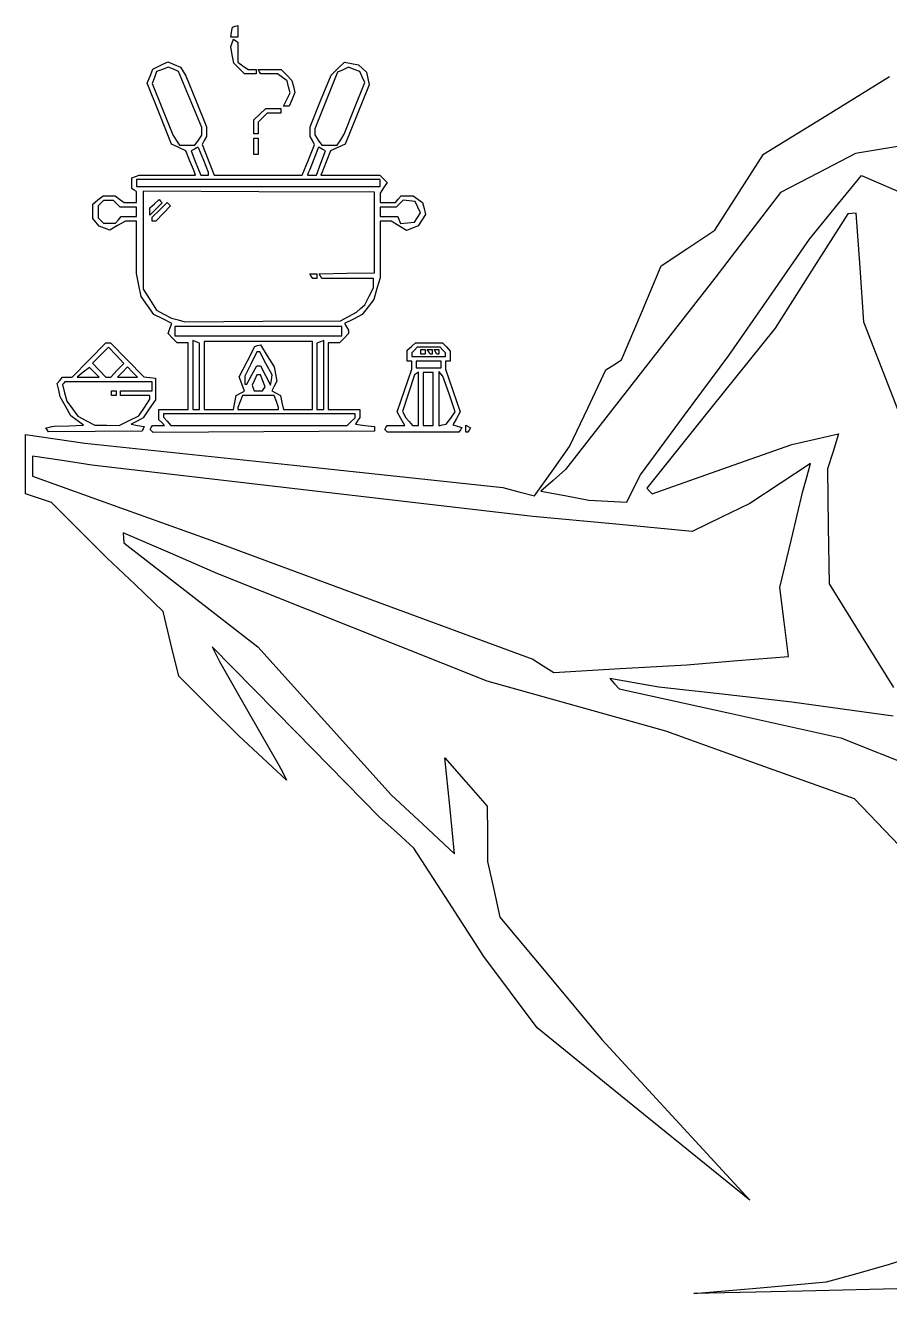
# Model space of a CAD drawing. Extents: x 9 to 136, y 7 to 235.
# Drawn here: x 8.52 to 39.43, y 141.62 to 186.97 of the extents above; entities that cross this region are included whole.
import ezdxf

# ---------------------------------------------------------------- set-up
doc = ezdxf.new("R2010")
doc.units = 0

msp = doc.modelspace()

# ---------------------------------------------------------------- linework, layer by layer
at = {"layer": 'Layer 1'}
for p, q in [((15.894236, 186.71919), (15.919986, 186.89755)), ((15.919986, 186.89755), (16.020845, 186.93135)), ((16.020845, 186.93135), (16.121704, 186.96515)), ((16.121704, 186.96515), (16.121704, 186.753)), ((15.868339, 186.54085), (15.894236, 186.71919)), ((15.995022, 186.54085), (15.868339, 186.54085)), ((15.910504, 186.34007), (15.959114, 186.46902)), ((15.959114, 186.46902), (16.040414, 186.41792)), ((16.121704, 186.54085), (15.995022, 186.54085)), ((16.040414, 186.41792), (16.121714, 186.36682)), ((16.121704, 186.753), (16.121704, 186.54085)), ((15.861894, 186.21113), (15.910504, 186.34007)), ((15.916484, 185.91513), (15.861894, 186.21113)), ((16.121714, 186.36682), (16.121714, 186.00676)), ((16.121714, 186.00676), (16.121714, 185.64671)), ((13.080456, 185.40398), (13.34428, 185.53193)), ((13.34428, 185.53193), (13.608114, 185.65989)), ((13.608114, 185.65989), (13.838093, 185.56289)), ((13.838093, 185.56289), (14.068082, 185.46589)), ((15.971084, 185.61915), (15.916484, 185.91513)), ((16.16385, 185.423), (15.971084, 185.61915)), ((16.121714, 185.64671), (16.301104, 185.5189)), ((16.301104, 185.5189), (16.480484, 185.39109)), ((19.692788, 185.41727), (19.93596, 185.65128)), ((19.93596, 185.65128), (20.182711, 185.60108)), ((20.182711, 185.60108), (20.429462, 185.55088)), ((20.429462, 185.55088), (20.571428, 185.42024)), ((12.872445, 184.89304), (12.976397, 185.14851)), ((12.976397, 185.14851), (13.080456, 185.40398)), ((13.134437, 185.09987), (13.055597, 184.88878)), ((13.213277, 185.31095), (13.134437, 185.09987)), ((13.416502, 185.38955), (13.213277, 185.31095)), ((13.619729, 185.46815), (13.416502, 185.38955)), ((13.810091, 185.39445), (13.619729, 185.46815)), ((14.000454, 185.32075), (13.810091, 185.39445)), ((14.41543, 184.31828), (14.000454, 185.32075)), ((14.068082, 185.46589), (14.161452, 185.31379)), ((14.161452, 185.31379), (14.254842, 185.1617)), ((14.254842, 185.1617), (14.623344, 184.25192)), ((16.356521, 185.22699), (16.16385, 185.423)), ((16.56197, 185.22699), (16.356521, 185.22699)), ((16.480484, 185.39109), (16.623946, 185.39109)), ((16.767418, 185.22699), (16.56197, 185.22699)), ((16.623946, 185.39109), (16.767418, 185.39109)), ((16.767418, 185.39109), (16.767418, 185.30909)), ((16.767418, 185.30909), (16.767418, 185.22699)), ((16.888605, 185.30887), (16.838715, 185.39107)), ((16.838715, 185.39107), (17.250712, 185.39107)), ((16.938495, 185.22687), (16.888605, 185.30887)), ((17.238624, 185.22687), (16.938495, 185.22687)), ((17.538751, 185.22687), (17.238624, 185.22687)), ((17.250712, 185.39107), (17.662708, 185.39107)), ((17.708911, 185.10561), (17.538751, 185.22687)), ((17.662708, 185.39107), (17.857537, 185.19283)), ((17.87907, 184.98434), (17.708911, 185.10561)), ((17.857537, 185.19283), (18.052365, 184.99461)), ((19.07718, 184.2619), (19.449614, 185.18325)), ((19.681684, 185.28584), (19.273855, 184.27661)), ((19.449614, 185.18325), (19.692788, 185.41727)), ((19.878884, 185.37724), (19.681684, 185.28584)), ((20.076075, 185.46864), (19.878884, 185.37724)), ((20.279171, 185.39004), (20.076075, 185.46864)), ((20.482259, 185.31154), (20.279171, 185.39004)), ((20.568259, 185.11951), (20.482259, 185.31154)), ((20.654259, 184.92748), (20.568259, 185.11951)), ((20.571428, 185.42024), (20.713393, 185.28958)), ((20.713393, 185.28958), (20.762433, 185.0625)), ((20.762433, 185.0625), (20.811473, 184.83542)), ((37.173998, 183.74472), (39.428847, 185.13382)), ((13.3105, 183.80641), (12.872445, 184.89304)), ((13.055597, 184.88878), (13.4255, 183.96919)), ((17.93164, 184.77118), (17.87907, 184.98434)), ((17.98421, 184.55801), (17.93164, 184.77118)), ((18.052365, 184.99461), (18.105145, 184.78063)), ((18.105145, 184.78063), (18.157925, 184.56664)), ((20.287389, 183.99881), (20.654259, 184.92748)), ((20.811473, 184.83542), (20.383472, 183.77756)), ((14.830419, 183.3158), (14.41543, 184.31828)), ((14.623344, 184.25192), (14.99186, 183.34215)), ((17.748304, 184.0771), (17.866314, 184.31757)), ((17.866314, 184.31757), (17.98421, 184.55801)), ((18.058235, 184.32188), (17.958565, 184.0771)), ((18.157925, 184.56664), (18.058235, 184.32188)), ((18.704735, 183.34054), (19.07718, 184.2619)), ((19.273855, 184.27661), (18.866024, 183.26737)), ((13.748544, 182.71979), (13.3105, 183.80641)), ((13.4255, 183.96919), (13.795413, 183.04961)), ((16.686799, 183.59232), (16.900366, 183.79371)), ((17.009649, 183.66654), (16.848228, 183.50229)), ((16.900366, 183.79371), (17.113934, 183.99509)), ((17.171081, 183.83079), (17.009649, 183.66654)), ((17.113934, 183.99509), (17.384638, 183.99509)), ((17.413217, 183.83079), (17.171081, 183.83079)), ((17.384638, 183.99509), (17.655353, 183.99509)), ((17.655353, 183.83079), (17.413217, 183.83079)), ((17.655353, 183.99509), (17.655353, 183.91299)), ((17.655353, 183.91299), (17.655353, 183.83079)), ((17.853435, 184.0771), (17.748304, 184.0771)), ((17.958565, 184.0771), (17.853435, 184.0771)), ((19.920522, 183.07015), (20.287389, 183.99881)), ((20.383472, 183.77756), (19.955472, 182.7197)), ((34.919147, 182.3556), (37.173998, 183.74472)), ((14.830419, 183.18032), (14.830419, 183.3158)), ((14.99186, 183.34215), (14.99186, 183.16916)), ((16.686799, 183.34195), (16.686799, 183.59232)), ((16.686888, 183.09168), (16.686799, 183.34195)), ((16.848228, 183.50229), (16.848228, 183.29698)), ((16.848228, 183.29698), (16.848228, 183.09168)), ((18.704735, 183.16837), (18.704735, 183.34054)), ((18.866024, 183.26737), (18.866024, 183.15634)), ((13.795413, 183.04961), (13.911244, 182.86482)), ((13.911244, 182.86482), (14.027087, 182.68005)), ((14.5792, 182.68005), (14.704762, 182.86231)), ((14.704762, 182.86231), (14.830419, 183.04483)), ((14.830419, 183.04483), (14.830419, 183.18032)), ((14.91493, 182.84986), (14.838, 182.70356)), ((14.99186, 182.99617), (14.91493, 182.84986)), ((14.99186, 183.16916), (14.99186, 182.99617)), ((16.686799, 182.63997), (16.686799, 182.92741)), ((16.686799, 182.92741), (16.767469, 182.92741)), ((16.767558, 183.09168), (16.686888, 183.09168)), ((16.767469, 182.92741), (16.848139, 182.92741)), ((16.848228, 183.09168), (16.767558, 183.09168)), ((16.848139, 182.92741), (16.848139, 182.63997)), ((18.704735, 182.99618), (18.704735, 183.16837)), ((18.783905, 182.84562), (18.704735, 182.99618)), ((18.863075, 182.69505), (18.783905, 182.84562)), ((18.866024, 183.15634), (18.866024, 183.04529)), ((18.866024, 183.04529), (18.991681, 182.86278)), ((18.991681, 182.86278), (19.117324, 182.68025)), ((19.669438, 182.68025), (19.794973, 182.87521)), ((19.794973, 182.87521), (19.920522, 183.07015)), ((40.657839, 182.79461), (38.207874, 182.38083)), ((14.004409, 182.59667), (13.748544, 182.71979)), ((14.260283, 182.47341), (14.004409, 182.59667)), ((14.027087, 182.68005), (14.303145, 182.68005)), ((14.392756, 182.14491), (14.260283, 182.47341)), ((14.303145, 182.68005), (14.5792, 182.68005)), ((14.5625, 182.54385), (14.443822, 182.47475)), ((14.443822, 182.47475), (14.616974, 182.04368)), ((14.681152, 182.61295), (14.5625, 182.54385)), ((14.701232, 182.58475), (14.681152, 182.61295)), ((14.721312, 182.55655), (14.701232, 182.58475)), ((14.896931, 182.13071), (14.721312, 182.55655)), ((14.838, 182.70356), (15.056204, 182.15847)), ((16.686799, 182.35255), (16.686799, 182.63997)), ((16.767469, 182.35255), (16.686799, 182.35255)), ((16.848139, 182.35255), (16.767469, 182.35255)), ((16.848139, 182.63997), (16.848139, 182.35255)), ((18.642637, 182.15359), (18.863075, 182.69505)), ((18.973048, 182.5563), (18.830004, 182.18674)), ((18.994198, 182.5845), (18.973048, 182.5563)), ((19.015348, 182.6127), (18.994198, 182.5845)), ((19.132433, 182.5436), (19.015348, 182.6127)), ((19.087314, 182.04333), (19.249505, 182.4745)), ((19.117324, 182.68025), (19.393381, 182.68025)), ((19.249505, 182.4745), (19.132433, 182.5436)), ((19.436284, 182.47333), (19.303812, 182.14483)), ((19.393381, 182.68025), (19.669438, 182.68025)), ((19.695878, 182.59659), (19.436284, 182.47333)), ((19.955472, 182.7197), (19.695878, 182.59659)), ((34.045319, 180.99867), (34.919147, 182.3556)), ((38.207874, 182.38083), (36.865001, 181.68541)), ((14.525229, 181.81642), (14.392756, 182.14491)), ((14.616974, 182.04368), (14.790114, 181.61261)), ((15.07255, 181.70487), (14.896931, 182.13071)), ((15.056204, 182.15847), (15.274409, 181.61338)), ((18.422201, 181.61214), (18.642637, 182.15359)), ((18.830004, 182.18674), (18.686949, 181.81719)), ((18.925112, 181.61197), (19.087314, 182.04333)), ((19.303812, 182.14483), (19.171338, 181.81632)), ((12.328358, 181.5116), (12.456027, 181.5614)), ((12.328358, 181.31993), (12.328358, 181.5116)), ((12.456027, 181.5614), (12.583694, 181.6112)), ((16.848232, 181.44802), (12.48975, 181.44802)), ((12.48975, 181.44802), (12.48975, 181.32476)), ((12.583694, 181.6112), (13.594631, 181.6112)), ((13.594631, 181.6112), (14.605569, 181.6112)), ((14.565399, 181.71381), (14.525229, 181.81642)), ((14.605569, 181.6112), (14.565399, 181.71381)), ((14.790114, 181.61261), (14.931362, 181.61252)), ((14.931362, 181.61252), (15.072613, 181.61244)), ((15.07255, 181.65857), (15.07255, 181.70487)), ((15.072613, 181.61244), (15.07255, 181.65857)), ((15.274409, 181.61338), (16.848305, 181.61276)), ((21.206699, 181.44802), (16.848232, 181.44802)), ((16.848305, 181.61276), (18.422201, 181.61214)), ((18.646779, 181.71458), (18.606609, 181.61197)), ((18.606609, 181.61197), (18.76586, 181.61197)), ((18.686949, 181.81719), (18.646779, 181.71458)), ((18.76586, 181.61197), (18.925112, 181.61197)), ((19.131168, 181.71371), (19.090998, 181.61111)), ((19.090998, 181.61111), (20.143132, 181.61111)), ((19.171338, 181.81632), (19.131168, 181.71371)), ((20.143132, 181.61111), (21.195266, 181.61111)), ((21.195266, 181.61111), (21.325431, 181.47875)), ((21.206699, 181.32476), (21.206699, 181.44802)), ((21.325431, 181.47875), (21.455595, 181.34625)), ((36.865001, 181.68541), (35.52213, 180.98998)), ((37.493059, 180.45922), (38.427523, 181.59844)), ((38.427523, 181.59844), (41.556199, 180.23691)), ((12.328358, 181.12827), (12.328358, 181.31993)), ((12.409028, 181.07747), (12.328358, 181.12827)), ((12.489808, 181.02667), (12.409028, 181.07747)), ((12.48975, 181.32476), (12.48975, 181.20164)), ((12.48975, 181.20164), (16.848232, 181.20164)), ((12.489808, 180.82621), (12.489808, 181.02667)), ((16.868557, 181.01786), (12.73204, 181.03916)), ((12.73204, 181.03916), (12.73204, 179.28884)), ((16.848232, 181.20164), (21.206702, 181.20164)), ((21.005072, 180.99656), (16.868557, 181.01786)), ((21.005072, 179.5594), (21.005072, 180.99656)), ((21.206702, 181.20164), (21.206699, 181.32476)), ((21.331194, 181.15307), (21.206806, 180.95991)), ((21.206806, 180.95991), (21.206806, 180.79277)), ((21.455595, 181.34625), (21.331194, 181.15307)), ((33.171492, 179.64174), (34.045319, 180.99867)), ((35.52213, 180.98998), (34.346737, 179.45671)), ((10.929374, 180.57001), (11.113188, 180.72146)), ((10.929374, 180.3152), (10.929374, 180.57001)), ((11.113188, 180.72146), (11.297002, 180.8729)), ((11.214511, 180.61038), (11.117611, 180.51188)), ((11.117611, 180.51188), (11.117611, 180.29836)), ((11.311301, 180.70888), (11.214511, 180.61038)), ((11.297002, 180.8729), (11.514779, 180.8729)), ((11.491182, 180.70888), (11.311301, 180.70888)), ((11.671054, 180.70888), (11.491182, 180.70888)), ((11.514779, 180.8729), (11.732546, 180.8729)), ((11.792122, 180.58576), (11.671054, 180.70888)), ((11.732546, 180.8729), (11.889211, 180.75234)), ((11.913188, 180.46248), (11.792122, 180.58576)), ((11.889211, 180.75234), (12.045888, 180.63178)), ((12.045888, 180.63178), (12.267854, 180.62878)), ((12.267854, 180.62878), (12.489808, 180.62578)), ((12.489808, 180.62578), (12.489808, 180.82621)), ((12.974018, 180.43706), (13.13594, 180.58617)), ((13.13594, 180.58617), (13.297862, 180.73525)), ((13.409412, 180.62185), (13.191731, 180.40039)), ((13.297862, 180.73525), (13.353632, 180.67855)), ((13.322424, 180.36576), (13.590041, 180.62968)), ((13.353632, 180.67855), (13.409412, 180.62185)), ((13.703281, 180.51448), (13.443881, 180.24217)), ((13.590041, 180.62968), (13.646661, 180.57208)), ((13.646661, 180.57208), (13.703281, 180.51448)), ((21.206806, 180.79277), (21.206806, 180.62564)), ((21.206806, 180.62564), (21.479423, 180.62564)), ((21.479423, 180.62564), (21.752029, 180.62564)), ((21.752029, 180.62564), (21.852563, 180.74875)), ((21.908723, 180.59), (21.783281, 180.46233)), ((21.852563, 180.74875), (21.953098, 180.87187)), ((22.034176, 180.71767), (21.908723, 180.59)), ((21.953098, 180.87187), (22.167392, 180.87187)), ((22.244112, 180.69287), (22.034176, 180.71767)), ((22.167392, 180.87187), (22.381685, 180.87187)), ((22.454058, 180.66777), (22.244112, 180.69287)), ((22.381685, 180.87187), (22.551847, 180.7506)), ((22.553748, 180.46322), (22.454058, 180.66777)), ((22.551847, 180.7506), (22.722006, 180.62933)), ((22.722006, 180.62933), (22.775216, 180.41342)), ((10.929374, 180.06041), (10.929374, 180.3152)), ((11.040399, 179.92436), (10.929374, 180.06041)), ((11.117611, 180.29836), (11.117611, 180.08483)), ((11.117611, 180.08483), (11.214511, 179.98633)), ((11.844055, 180.01087), (11.944481, 180.13398)), ((12.201446, 180.46248), (11.913188, 180.46248)), ((11.944481, 180.13398), (12.217099, 180.13398)), ((12.489705, 180.46248), (12.201446, 180.46248)), ((12.217099, 180.13398), (12.489705, 180.13398)), ((12.489705, 180.29823), (12.489705, 180.46248)), ((12.489705, 180.13398), (12.489705, 180.29823)), ((12.974018, 180.30797), (12.974018, 180.43706)), ((12.974049, 180.17891), (12.974018, 180.30797)), ((13.191731, 180.40039), (12.974049, 180.17891)), ((13.054798, 180.10182), (13.322424, 180.36576)), ((13.054798, 180.03582), (13.054798, 180.10182)), ((13.054802, 179.96987), (13.054798, 180.03582)), ((13.443881, 180.24217), (13.184502, 179.96987)), ((21.495026, 180.46233), (21.206769, 180.46233)), ((21.206769, 180.46233), (21.206769, 180.29809)), ((21.206769, 180.29809), (21.206769, 180.13384)), ((21.206769, 180.13384), (21.520987, 180.13384)), ((21.783281, 180.46233), (21.495026, 180.46233)), ((21.520987, 180.13384), (21.835198, 180.13384)), ((21.835198, 180.13384), (21.883588, 180.00546)), ((22.439402, 179.92878), (22.546417, 180.09367)), ((22.546417, 180.09367), (22.653418, 180.25869)), ((22.653418, 180.25869), (22.553748, 180.46322)), ((22.828536, 180.19749), (22.699559, 179.99721)), ((22.775216, 180.41342), (22.828536, 180.19749)), ((36.558595, 179.32), (37.493059, 180.45922)), ((37.927525, 180.23114), (36.628238, 178.18687)), ((38.079118, 180.24014), (37.927525, 180.23114)), ((38.230712, 180.24914), (38.079118, 180.24014)), ((38.369818, 178.30226), (38.230712, 180.24914)), ((11.151409, 179.7883), (11.040399, 179.92436)), ((11.346611, 179.7128), (11.151409, 179.7883)), ((11.214511, 179.98633), (11.311301, 179.88783)), ((11.311301, 179.88783), (11.527411, 179.88783)), ((11.541804, 179.6373), (11.346611, 179.7128)), ((11.527411, 179.88783), (11.743533, 179.88783)), ((11.81864, 179.80349), (11.541804, 179.6373)), ((11.743533, 179.88783), (11.844055, 180.01087)), ((12.095465, 179.96968), (11.81864, 179.80349)), ((12.292634, 179.96968), (12.095465, 179.96968)), ((12.489803, 179.96968), (12.292634, 179.96968)), ((12.489803, 179.02931), (12.489803, 179.96968)), ((13.119652, 179.96987), (13.054802, 179.96987)), ((13.184502, 179.96987), (13.119652, 179.96987)), ((21.404073, 179.96851), (21.206905, 179.96851)), ((21.206905, 179.96851), (21.206905, 178.95501)), ((21.601247, 179.96851), (21.404073, 179.96851)), ((21.878074, 179.80232), (21.601247, 179.96851)), ((22.15491, 179.63613), (21.878074, 179.80232)), ((21.883588, 180.00546), (21.931978, 179.87708)), ((21.931978, 179.87708), (22.185695, 179.90298)), ((22.362741, 179.71653), (22.15491, 179.63613)), ((22.185695, 179.90298), (22.439402, 179.92878)), ((22.570581, 179.79693), (22.362741, 179.71653)), ((22.699559, 179.99721), (22.570581, 179.79693)), ((32.21632, 179.00282), (33.171492, 179.64174)), ((12.73204, 179.28884), (12.73204, 177.53852)), ((21.005072, 178.12223), (21.005072, 179.5594)), ((34.346737, 179.45671), (33.171345, 177.92344)), ((35.115265, 177.23887), (36.558595, 179.32)), ((12.489803, 178.08893), (12.489803, 179.02931)), ((21.206905, 178.95501), (21.206905, 177.94152)), ((31.261146, 178.36391), (32.21632, 179.00282)), ((30.55049, 176.68735), (31.261146, 178.36391)), ((38.508925, 176.35539), (38.369818, 178.30226)), ((12.576343, 177.67844), (12.489803, 178.08893)), ((18.745027, 177.99883), (18.695137, 178.08103)), ((18.695137, 178.08103), (18.820969, 178.08103)), ((18.794881, 177.91673), (18.745027, 177.99883)), ((18.870841, 177.91673), (18.794881, 177.91673)), ((18.820969, 178.08103), (18.946801, 178.08103)), ((18.946801, 177.91673), (18.870841, 177.91673)), ((18.946801, 178.08103), (18.946801, 177.99883)), ((18.946801, 177.99883), (18.946801, 177.91673)), ((19.021191, 178.07583), (20.013132, 178.09903)), ((19.069481, 177.99623), (19.021191, 178.07583)), ((19.117761, 177.91663), (19.069481, 177.99623)), ((20.041199, 177.91663), (19.117761, 177.91663)), ((20.013132, 178.09903), (21.005072, 178.12223)), ((20.964626, 177.91663), (20.041199, 177.91663)), ((20.964626, 177.74912), (20.964626, 177.91663)), ((21.206905, 177.94152), (21.092642, 177.5552)), ((33.171345, 177.92344), (30.502648, 174.50121)), ((36.628238, 178.18687), (35.328951, 176.1426)), ((12.662883, 177.26791), (12.576343, 177.67844)), ((12.73204, 177.53852), (12.969583, 177.15742)), ((20.811784, 177.27689), (20.964626, 177.5816)), ((20.964626, 177.5816), (20.964626, 177.74912)), ((21.092642, 177.5552), (20.978378, 177.1689)), ((12.890478, 176.94824), (12.662883, 177.26791)), ((13.118073, 176.62858), (12.890478, 176.94824)), ((12.969583, 177.15742), (13.207115, 176.77632)), ((20.509113, 176.83843), (20.658953, 176.97221)), ((20.773518, 176.89562), (20.568678, 176.62236)), ((20.658953, 176.97221), (20.811784, 177.27689)), ((20.978378, 177.1689), (20.773518, 176.89562)), ((33.671933, 175.15772), (35.115265, 177.23887)), ((13.437272, 176.46789), (13.118073, 176.62858)), ((13.207115, 176.77632), (13.474037, 176.63486)), ((13.756468, 176.30719), (13.437272, 176.46789)), ((13.474037, 176.63486), (13.740949, 176.4934)), ((13.740949, 176.4934), (13.983084, 176.4305)), ((13.983084, 176.4305), (14.22522, 176.3676)), ((19.794383, 176.3977), (20.076786, 176.55104)), ((20.249097, 176.46148), (19.929524, 176.3006)), ((20.076786, 176.55104), (20.359286, 176.70465)), ((20.568678, 176.62236), (20.249097, 176.46148)), ((20.359286, 176.70465), (20.509113, 176.83843)), ((29.839833, 175.01081), (30.55049, 176.68735)), ((13.623568, 175.94176), (13.690018, 176.12449)), ((13.690018, 176.12449), (13.756468, 176.30719)), ((16.848291, 176.19212), (13.861921, 176.19212)), ((13.861921, 176.19212), (13.861921, 176.02785)), ((13.861921, 176.02785), (13.861921, 175.86361)), ((14.22522, 176.3676), (17.009808, 176.3827)), ((19.83465, 176.19212), (16.848291, 176.19212)), ((17.009808, 176.3827), (19.794383, 176.3977)), ((19.83465, 176.02785), (19.83465, 176.19212)), ((19.83465, 175.86361), (19.83465, 176.02785)), ((19.929524, 176.3006), (20.001954, 176.18416)), ((20.001954, 176.18416), (20.074384, 176.06773)), ((20.074384, 176.06773), (20.075484, 176.00613)), ((20.075484, 176.00613), (20.076584, 175.94453)), ((35.328951, 176.1426), (33.034117, 173.27946)), ((40.59602, 170.96608), (38.508925, 176.35539)), ((10.794663, 175.0021), (11.395965, 175.61804)), ((11.395965, 175.61804), (11.478875, 175.61804)), ((11.478875, 175.61804), (11.561785, 175.61804)), ((11.561785, 175.61804), (12.157157, 175.00655)), ((13.783086, 175.77944), (13.623568, 175.94176)), ((13.942616, 175.61712), (13.783086, 175.77944)), ((13.861921, 175.86361), (16.848291, 175.86361)), ((14.1444, 175.61712), (13.942616, 175.61712)), ((14.34619, 175.61712), (14.1444, 175.61712)), ((14.34619, 174.42633), (14.34619, 175.61712)), ((14.628693, 175.64697), (14.507625, 175.69427)), ((14.507625, 175.69427), (14.507625, 174.46502)), ((14.74976, 175.59967), (14.628693, 175.64697)), ((14.74976, 174.41766), (14.74976, 175.59967)), ((16.848422, 175.65835), (14.911323, 175.65835)), ((14.911323, 175.65835), (14.911323, 174.44703)), ((16.729999, 175.4814), (16.825949, 175.5139)), ((16.825949, 175.5139), (16.921899, 175.5464)), ((16.848291, 175.86361), (19.83465, 175.86361)), ((18.785523, 175.65835), (16.848422, 175.65835)), ((16.921899, 175.5464), (17.166141, 175.15068)), ((18.785523, 174.44703), (18.785523, 175.65835)), ((19.06788, 175.64691), (18.946812, 175.59961)), ((18.946812, 175.59961), (18.946812, 174.4176)), ((19.188947, 175.69421), (19.06788, 175.64691)), ((19.188947, 174.46494), (19.188947, 175.69421)), ((19.551885, 175.61603), (19.350112, 175.61603)), ((19.350112, 175.61603), (19.350112, 174.42524)), ((19.753732, 175.61603), (19.551885, 175.61603)), ((19.915164, 175.78028), (19.753732, 175.61603)), ((20.076584, 175.94453), (19.915164, 175.78028)), ((22.322692, 175.48157), (22.470299, 175.61748)), ((22.470299, 175.61748), (22.955885, 175.61748)), ((22.955885, 175.61748), (23.441471, 175.61748)), ((23.441471, 175.61748), (23.575052, 175.46729)), ((11.204536, 175.16907), (10.922422, 174.88204)), ((11.48664, 175.45612), (11.204536, 175.16907)), ((11.761553, 175.16753), (11.48664, 175.45612)), ((12.036467, 174.87893), (11.761553, 175.16753)), ((16.446187, 174.94032), (16.729999, 175.4814)), ((16.79385, 175.28875), (16.578873, 174.85643)), ((16.84855, 175.28875), (16.79385, 175.28875)), ((16.90324, 175.28875), (16.84855, 175.28875)), ((17.123355, 174.87725), (16.90324, 175.28875)), ((17.166141, 175.15068), (17.410371, 174.75497)), ((22.175097, 175.34565), (22.322692, 175.48157)), ((22.175097, 175.15307), (22.175097, 175.34565)), ((22.175097, 174.96049), (22.175097, 175.15307)), ((22.433398, 175.35563), (22.336498, 175.25713)), ((22.336498, 175.25713), (22.336498, 175.19143)), ((22.336498, 175.19143), (22.336498, 175.12573)), ((22.336498, 175.12573), (22.941838, 175.12573)), ((22.530298, 175.45413), (22.433398, 175.35563)), ((22.941931, 175.45413), (22.530298, 175.45413)), ((22.659526, 175.28993), (22.659526, 175.37203)), ((22.659526, 175.37203), (22.740196, 175.37203)), ((22.659526, 175.20773), (22.659526, 175.28993)), ((22.740196, 175.20773), (22.659526, 175.20773)), ((22.740196, 175.37203), (22.820976, 175.37203)), ((22.820976, 175.20773), (22.740196, 175.20773)), ((22.820976, 175.37203), (22.820976, 175.28993)), ((22.820976, 175.28993), (22.820976, 175.20773)), ((22.942014, 175.28993), (22.892124, 175.37203)), ((22.892124, 175.37203), (22.977594, 175.37203)), ((22.941838, 175.12573), (23.547188, 175.12573)), ((23.353565, 175.45413), (22.941931, 175.45413)), ((22.991904, 175.20773), (22.942014, 175.28993)), ((22.977594, 175.37203), (23.063064, 175.37203)), ((23.027484, 175.20773), (22.991904, 175.20773)), ((23.063064, 175.20773), (23.027484, 175.20773)), ((23.063064, 175.37203), (23.063064, 175.28993)), ((23.063064, 175.28993), (23.063064, 175.20773)), ((23.184152, 175.28993), (23.134262, 175.37203)), ((23.134262, 175.37203), (23.219732, 175.37203)), ((23.234042, 175.20773), (23.184152, 175.28993)), ((23.219732, 175.37203), (23.305202, 175.37203)), ((23.269622, 175.20773), (23.234042, 175.20773)), ((23.305202, 175.20773), (23.269622, 175.20773)), ((23.305202, 175.37203), (23.305202, 175.28993)), ((23.305202, 175.28993), (23.305202, 175.20773)), ((23.450465, 175.35563), (23.353565, 175.45413)), ((23.547365, 175.25713), (23.450465, 175.35563)), ((23.547188, 175.12573), (23.547365, 175.19143)), ((23.547365, 175.19143), (23.547365, 175.25713)), ((23.575052, 175.46729), (23.708632, 175.31712)), ((23.708632, 175.31712), (23.708632, 175.1388)), ((23.708632, 175.1388), (23.708632, 174.96049)), ((32.096951, 173.02772), (33.671933, 175.15772)), ((10.193362, 174.38618), (10.794663, 175.0021)), ((10.808372, 174.73669), (10.588939, 174.56108)), ((10.980968, 174.56108), (10.808372, 174.73669)), ((10.922422, 174.88204), (11.156224, 174.63372)), ((11.156224, 174.63372), (11.390038, 174.38541)), ((11.571758, 174.38541), (11.804118, 174.63218)), ((11.804118, 174.63218), (12.036467, 174.87893)), ((12.166958, 174.75038), (11.9876, 174.56788)), ((12.157157, 175.00655), (12.752518, 174.39505)), ((12.346317, 174.56788), (12.166958, 174.75038)), ((16.162373, 174.39924), (16.446187, 174.94032)), ((16.578873, 174.85643), (16.363895, 174.42409)), ((16.615846, 174.46751), (16.797298, 174.79601)), ((16.797298, 174.79601), (16.861508, 174.79601)), ((16.861508, 174.79601), (16.925718, 174.79601)), ((16.925718, 174.79601), (17.106391, 174.44699)), ((17.343462, 174.46578), (17.123355, 174.87725)), ((17.410371, 174.75497), (17.459631, 174.49672)), ((22.074876, 173.91207), (22.337654, 174.67305)), ((22.255767, 174.96049), (22.175097, 174.96049)), ((22.336437, 174.96049), (22.255767, 174.96049)), ((22.337045, 174.81677), (22.336437, 174.96049)), ((22.337654, 174.67305), (22.337045, 174.81677)), ((22.942014, 174.96142), (22.498094, 174.96142)), ((22.498094, 174.96142), (22.498094, 174.8383)), ((22.498094, 174.8383), (22.498094, 174.71518)), ((22.498094, 174.71518), (22.942014, 174.71518)), ((23.385936, 174.96142), (22.942014, 174.96142)), ((22.942014, 174.71518), (23.385936, 174.71518)), ((23.385936, 174.8383), (23.385936, 174.96142)), ((23.385936, 174.71518), (23.385936, 174.8383)), ((23.546683, 174.81677), (23.546062, 174.67305)), ((23.546062, 174.67305), (23.808839, 173.9121)), ((23.547292, 174.96049), (23.546683, 174.81677)), ((23.627962, 174.96049), (23.547292, 174.96049)), ((23.708632, 174.96049), (23.627962, 174.96049)), ((28.63344, 173.27402), (29.282413, 174.64617)), ((29.282413, 174.64617), (29.561122, 174.82848)), ((29.561122, 174.82848), (29.839833, 175.01081)), ((9.657745, 174.15558), (9.751761, 174.27088)), ((9.711158, 173.92189), (9.657745, 174.15558)), ((9.751761, 174.27088), (9.845885, 174.38618)), ((9.888093, 174.17464), (9.842266, 174.12824)), ((9.845885, 174.38618), (10.019623, 174.38618)), ((9.93392, 174.22134), (9.888093, 174.17464)), ((11.494353, 174.22134), (9.93392, 174.22134)), ((10.019623, 174.38618), (10.193362, 174.38618)), ((10.588939, 174.56108), (10.369518, 174.38547)), ((10.369518, 174.38547), (10.761546, 174.38547)), ((10.761546, 174.38547), (11.153573, 174.38547)), ((11.153573, 174.38547), (10.980968, 174.56108)), ((11.390038, 174.38541), (11.480948, 174.38541)), ((11.480948, 174.38541), (11.571758, 174.38541)), ((13.054798, 174.22134), (11.494353, 174.22134)), ((11.9876, 174.56788), (11.808241, 174.3854)), ((11.808241, 174.3854), (12.166958, 174.3854)), ((12.166958, 174.3854), (12.525686, 174.3854)), ((12.525686, 174.3854), (12.346317, 174.56788)), ((12.752518, 174.39505), (12.964133, 174.36995)), ((12.964133, 174.36995), (13.175733, 174.34515)), ((13.054798, 174.05711), (13.054798, 174.22134)), ((13.175733, 174.34515), (13.171433, 173.96174)), ((14.34619, 173.23554), (14.34619, 174.42633)), ((14.507625, 174.46502), (14.507625, 173.23573)), ((14.74976, 173.23573), (14.74976, 174.41766)), ((14.911323, 174.44703), (14.911312, 173.2357)), ((16.256493, 174.14524), (16.162373, 174.39924)), ((16.350613, 173.89123), (16.256493, 174.14524)), ((16.363895, 174.42409), (16.363895, 174.28156)), ((16.363895, 174.28156), (16.363895, 174.13902)), ((16.363895, 174.13902), (16.399055, 174.13902)), ((16.399055, 174.13902), (16.434205, 174.13902)), ((16.434205, 174.13902), (16.615846, 174.46751)), ((16.712147, 174.2827), (16.630737, 174.09793)), ((16.793557, 174.46748), (16.712147, 174.2827)), ((16.863317, 174.46748), (16.793557, 174.46748)), ((16.933077, 174.46748), (16.863317, 174.46748)), ((17.012347, 174.25526), (16.933077, 174.46748)), ((17.091617, 174.04307), (17.012347, 174.25526)), ((17.106391, 174.44699), (17.287052, 174.09795)), ((17.287052, 174.09795), (17.315262, 174.28187)), ((17.315262, 174.28187), (17.343462, 174.46578)), ((17.508891, 174.23847), (17.419791, 174.06902)), ((17.459631, 174.49672), (17.508891, 174.23847)), ((18.785523, 173.23568), (18.785523, 174.44703)), ((18.946812, 174.4176), (18.946812, 173.2356)), ((19.188947, 173.2356), (19.188947, 174.46494)), ((19.350112, 174.42524), (19.350112, 173.23445)), ((22.430081, 174.46612), (22.215978, 173.81198)), ((22.504441, 174.51292), (22.430081, 174.46612)), ((22.578811, 174.55972), (22.504441, 174.51292)), ((22.578811, 173.61045), (22.578811, 174.55972)), ((22.921844, 174.55087), (22.740231, 174.55087)), ((22.740231, 174.55087), (22.740231, 173.60645)), ((23.103446, 174.55087), (22.921844, 174.55087)), ((23.103446, 173.60645), (23.103446, 174.55087)), ((23.37821, 174.50579), (23.30524, 174.58389)), ((23.30524, 174.58389), (23.30524, 173.61703)), ((23.45118, 174.42769), (23.37821, 174.50579)), ((23.672867, 173.78635), (23.45118, 174.42769)), ((30.502648, 174.50121), (27.83395, 171.07899)), ((9.764571, 173.68819), (9.711158, 173.92189)), ((9.955864, 173.34671), (9.764571, 173.68819)), ((9.842266, 174.12824), (9.922933, 173.82581)), ((9.922933, 173.82581), (10.0036, 173.52337)), ((11.60197, 173.81059), (11.60197, 173.89279)), ((11.60197, 173.89279), (11.68264, 173.89279)), ((11.60197, 173.72849), (11.60197, 173.81059)), ((11.68264, 173.72849), (11.60197, 173.72849)), ((11.68264, 173.89279), (11.76342, 173.89279)), ((11.76342, 173.72849), (11.68264, 173.72849)), ((11.76342, 173.89279), (11.76342, 173.81059)), ((11.76342, 173.81059), (11.76342, 173.72849)), ((11.924822, 173.81066), (11.924822, 173.89286)), ((11.924822, 173.89286), (12.489809, 173.89286)), ((11.924822, 173.72856), (11.924822, 173.81066)), ((12.449457, 173.72856), (11.924822, 173.72856)), ((12.974082, 173.72856), (12.449457, 173.72856)), ((12.489809, 173.89286), (13.054798, 173.89286)), ((12.974082, 173.66546), (12.974082, 173.72856)), ((13.054798, 173.89286), (13.054798, 174.05711)), ((13.171433, 173.96174), (13.167133, 173.5783)), ((16.013485, 173.48496), (16.062525, 173.73423)), ((16.062525, 173.73423), (16.206563, 173.81273)), ((16.279273, 173.72829), (16.200543, 173.51764)), ((16.206563, 173.81273), (16.350613, 173.89123)), ((16.848255, 173.72829), (16.279273, 173.72829)), ((16.630737, 174.09793), (16.665567, 173.99532)), ((16.665567, 173.99532), (16.700387, 173.89271)), ((16.700387, 173.89271), (16.850324, 173.89271)), ((17.417229, 173.72829), (16.848255, 173.72829)), ((16.850324, 173.89271), (17.000259, 173.89271)), ((17.000259, 173.89271), (17.045887, 173.96787)), ((17.045887, 173.96787), (17.091617, 174.04307)), ((17.419791, 174.06902), (17.330691, 173.89957)), ((17.330691, 173.89957), (17.486576, 173.81467)), ((17.495959, 173.51764), (17.417229, 173.72829)), ((17.486576, 173.81467), (17.642463, 173.72977)), ((17.642463, 173.72977), (17.695763, 173.48273)), ((21.8121, 173.15111), (22.074876, 173.91207)), ((22.215978, 173.81198), (22.001875, 173.15784)), ((23.894556, 173.14499), (23.672867, 173.78635)), ((23.808839, 173.9121), (24.071618, 173.15112)), ((10.147144, 173.00524), (9.955864, 173.34671)), ((10.0036, 173.52337), (10.201783, 173.25618)), ((10.201783, 173.25618), (10.399977, 172.98898)), ((12.576433, 173.0069), (12.775258, 173.30464)), ((12.947411, 173.25571), (12.727689, 172.9331)), ((12.775258, 173.30464), (12.974082, 173.60236)), ((13.167133, 173.5783), (12.947411, 173.25571)), ((12.974082, 173.60236), (12.974082, 173.66546)), ((13.296918, 173.04665), (13.296918, 173.23554)), ((13.296918, 173.23554), (13.821554, 173.23554)), ((13.821554, 173.23554), (14.34619, 173.23554)), ((14.507625, 173.23573), (14.628693, 173.23573)), ((14.628693, 173.23573), (14.74976, 173.23573)), ((14.911312, 173.2357), (15.437968, 173.2357)), ((15.437968, 173.2357), (15.964611, 173.2357)), ((15.964611, 173.2357), (16.013485, 173.48496)), ((16.200543, 173.51764), (16.121813, 173.30697)), ((16.121813, 173.30697), (16.121813, 173.27137)), ((16.121813, 173.27137), (16.121813, 173.23547)), ((16.121813, 173.23547), (16.848233, 173.23547)), ((16.848233, 173.23547), (17.574642, 173.23547)), ((17.574699, 173.30697), (17.495959, 173.51764)), ((17.574642, 173.23547), (17.574699, 173.27137)), ((17.574699, 173.27137), (17.574699, 173.30697)), ((17.695763, 173.48273), (17.749083, 173.23568)), ((17.749083, 173.23568), (18.267299, 173.23568)), ((18.267299, 173.23568), (18.785523, 173.23568)), ((18.946812, 173.2356), (19.06788, 173.2356)), ((19.06788, 173.2356), (19.188947, 173.2356)), ((19.350112, 173.23445), (19.9151, 173.23445)), ((19.9151, 173.23445), (20.480078, 173.23445)), ((20.480078, 173.23445), (20.478978, 173.09073)), ((22.578791, 172.66108), (22.578811, 173.61045)), ((22.740231, 173.60645), (22.740231, 172.66203)), ((23.103446, 172.66203), (23.103446, 173.60645)), ((23.30524, 173.61703), (23.30524, 172.65016)), ((27.984467, 171.90186), (28.63344, 173.27402)), ((33.034117, 173.27946), (30.739281, 170.41631)), ((10.37005, 172.83604), (10.147144, 173.00524)), ((10.592955, 172.66685), (10.37005, 172.83604)), ((10.399977, 172.98898), (10.698309, 172.82866)), ((10.698309, 172.82866), (10.996652, 172.66833)), ((11.873883, 172.66233), (12.225141, 172.83389)), ((12.225141, 172.83389), (12.576433, 173.0069)), ((12.515723, 172.81794), (12.303758, 172.70279)), ((12.727689, 172.9331), (12.515723, 172.81794)), ((13.296918, 172.85777), (13.296918, 173.04665)), ((13.393818, 172.75927), (13.296918, 172.85777)), ((16.888643, 173.07123), (13.458364, 173.07123)), ((13.458364, 173.07123), (13.458364, 173.01603)), ((13.458364, 173.01603), (13.458364, 172.96103)), ((13.458364, 172.96103), (13.591944, 172.81085)), ((13.591944, 172.81085), (13.725525, 172.66066)), ((20.318923, 173.07123), (16.888643, 173.07123)), ((20.023723, 172.66066), (20.171327, 172.79671)), ((20.171327, 172.79671), (20.318923, 172.93263)), ((20.318923, 173.00193), (20.318923, 173.07123)), ((20.318923, 172.93263), (20.318923, 173.00193)), ((20.400638, 172.8239), (20.323398, 172.70064)), ((20.477878, 172.94701), (20.400638, 172.8239)), ((20.478978, 173.09073), (20.477878, 172.94701)), ((21.949599, 172.90607), (21.8121, 173.15111)), ((22.087088, 172.66102), (21.949599, 172.90607)), ((22.001875, 173.15784), (22.060425, 173.05318)), ((22.060425, 173.05318), (22.119075, 172.94852)), ((22.119075, 172.94852), (22.240372, 172.80478)), ((22.240372, 172.80478), (22.361682, 172.66108)), ((23.570618, 172.70336), (23.732578, 172.92404)), ((23.732578, 172.92404), (23.894556, 173.14499)), ((23.938334, 172.91353), (23.80505, 172.67595)), ((24.071618, 173.15112), (23.938334, 172.91353)), ((30.52197, 170.89772), (32.096951, 173.02772)), ((8.517515, 171.27362), (8.517515, 172.33174)), ((8.517515, 172.33174), (9.581266, 172.18053)), ((9.251804, 172.57865), (9.317083, 172.58865)), ((9.297213, 172.50395), (9.251804, 172.57865)), ((9.343223, 172.43109), (9.297213, 172.50395)), ((9.317083, 172.58865), (9.382361, 172.59865)), ((11.017705, 172.44379), (9.343223, 172.43109)), ((9.382361, 172.59865), (9.463028, 172.61765)), ((9.463028, 172.61765), (9.543695, 172.63685)), ((9.543695, 172.63685), (10.068331, 172.65185)), ((10.068331, 172.65185), (10.592955, 172.66685)), ((10.996652, 172.66833), (11.435261, 172.66533)), ((12.692176, 172.45649), (11.017705, 172.44379)), ((11.435261, 172.66533), (11.873883, 172.66233)), ((12.303758, 172.70279), (12.533746, 172.66179)), ((12.533746, 172.66179), (12.763746, 172.62079)), ((12.727966, 172.53859), (12.692176, 172.45649)), ((12.763746, 172.62079), (12.727966, 172.53859)), ((12.978495, 172.51957), (13.021445, 172.59017)), ((13.030845, 172.46617), (12.978495, 172.51957)), ((13.021445, 172.59017), (13.064395, 172.66077)), ((13.08328, 172.41164), (13.030845, 172.46617)), ((13.064395, 172.66077), (13.277557, 172.66077)), ((17.044165, 172.43304), (13.08328, 172.41164)), ((13.277557, 172.66077), (13.490718, 172.66077)), ((13.490718, 172.66077), (13.393818, 172.75927)), ((13.725525, 172.66066), (16.874619, 172.66066)), ((16.874619, 172.66066), (20.023723, 172.66066)), ((21.005052, 172.45434), (17.044165, 172.43304)), ((20.323398, 172.70064), (20.664219, 172.65964)), ((20.664219, 172.65964), (21.005052, 172.61864)), ((21.005052, 172.61864), (21.005052, 172.53654)), ((21.005052, 172.53654), (21.005052, 172.45434)), ((21.372525, 172.51982), (21.415475, 172.59042)), ((21.424125, 172.46732), (21.372525, 172.51982)), ((21.415475, 172.59042), (21.458425, 172.66102)), ((21.475442, 172.41485), (21.424125, 172.46732)), ((21.458425, 172.66102), (21.772752, 172.66102)), ((22.748622, 172.41485), (21.475442, 172.41485)), ((21.772752, 172.66102), (22.087088, 172.66102)), ((22.361682, 172.66108), (22.470236, 172.66108)), ((22.470236, 172.66108), (22.578791, 172.66108)), ((22.740231, 172.66203), (22.921844, 172.66203)), ((24.021803, 172.41485), (22.748622, 172.41485)), ((22.921844, 172.66203), (23.103446, 172.66203)), ((23.30524, 172.65016), (23.437929, 172.67676)), ((23.437929, 172.67676), (23.570618, 172.70336)), ((23.80505, 172.67595), (23.966643, 172.63305)), ((23.966643, 172.63305), (24.128223, 172.59005)), ((24.075013, 172.50245), (24.021803, 172.41485)), ((24.128223, 172.59005), (24.075013, 172.50245)), ((24.273755, 172.41563), (24.273775, 172.54364)), ((24.309335, 172.41563), (24.273755, 172.41563)), ((24.273775, 172.54364), (24.273775, 172.67173)), ((24.273775, 172.67173), (24.355825, 172.62023)), ((24.344915, 172.41563), (24.309335, 172.41563)), ((24.391395, 172.49213), (24.344915, 172.41563)), ((24.355825, 172.62023), (24.437875, 172.56863)), ((24.437875, 172.56863), (24.391395, 172.49213)), ((36.76355, 172.16827), (37.601922, 172.35472)), ((37.601922, 172.35472), (37.404453, 171.73178)), ((9.581266, 172.18053), (10.645016, 172.02933)), ((10.645016, 172.02933), (18.118853, 171.23475)), ((27.358667, 171.01958), (27.984467, 171.90186)), ((33.429869, 171.09569), (35.925179, 171.98182)), ((35.925179, 171.98182), (36.76355, 172.16827)), ((9.831411, 171.40412), (8.767662, 171.56468)), ((8.767662, 171.56468), (8.76806, 171.20343)), ((37.404453, 171.73178), (37.206984, 171.10885)), ((8.517515, 170.21551), (8.517515, 171.27362)), ((8.76806, 171.20343), (8.768458, 170.84219)), ((10.895162, 171.24358), (9.831411, 171.40412)), ((18.77943, 170.32629), (10.895162, 171.24358)), ((18.118853, 171.23475), (25.592688, 170.44018)), ((26.732868, 170.13728), (27.358667, 171.01958)), ((27.83395, 171.07899), (27.395866, 170.69609)), ((30.934561, 170.20958), (33.429869, 171.09569)), ((36.603033, 171.30287), (35.512925, 170.58819)), ((36.464713, 170.8076), (36.603033, 171.30287)), ((37.206984, 171.10885), (37.234504, 169.05123)), ((8.768458, 170.84219), (11.959312, 169.70011)), ((27.395866, 170.69609), (26.957783, 170.31318)), ((30.273512, 170.40631), (30.52197, 170.89772)), ((35.512925, 170.58819), (34.422815, 169.87349)), ((36.326393, 170.31231), (36.464713, 170.8076)), ((8.984647, 170.05859), (8.517515, 170.21551)), ((9.451778, 169.90165), (8.984647, 170.05859)), ((26.663696, 169.40899), (18.77943, 170.32629)), ((25.592688, 170.44018), (26.162778, 170.28873)), ((26.162778, 170.28873), (26.732868, 170.13728)), ((26.957783, 170.31318), (27.811917, 170.14935)), ((27.811917, 170.14935), (28.66605, 169.98554)), ((30.025055, 169.91574), (30.273512, 170.40631)), ((30.739281, 170.41631), (30.836921, 170.31295)), ((30.836921, 170.31295), (30.934561, 170.20958)), ((35.91425, 168.59026), (36.326393, 170.31231)), ((10.444428, 168.91477), (9.451778, 169.90165)), ((11.959312, 169.70011), (15.150164, 168.55806)), ((28.66605, 169.98554), (29.345552, 169.95064)), ((29.345552, 169.95064), (30.025055, 169.91574)), ((34.422815, 169.87349), (33.395041, 169.36877)), ((29.515481, 169.13653), (26.663696, 169.40899)), ((33.395041, 169.36877), (32.367267, 168.86408)), ((11.437077, 167.92789), (10.444428, 168.91477)), ((13.71096, 168.08847), (12.021474, 168.8251)), ((12.021474, 168.8251), (12.029474, 168.64144)), ((32.367267, 168.86408), (29.515481, 169.13653)), ((37.234504, 169.05123), (37.262014, 166.99363)), ((12.029474, 168.64144), (12.037474, 168.45775)), ((12.037474, 168.45775), (14.433474, 166.60323)), ((15.150164, 168.55806), (20.906929, 166.42987)), ((35.502107, 166.8682), (35.91425, 168.59026)), ((12.442291, 166.969), (11.437077, 167.92789)), ((15.400445, 167.35184), (13.71096, 168.08847)), ((20.220196, 165.43452), (15.400445, 167.35184)), ((13.447503, 166.01013), (12.442291, 166.969)), ((37.262014, 166.99363), (38.413552, 165.1435)), ((14.433474, 166.60323), (16.829474, 164.74872)), ((20.906929, 166.42987), (26.663696, 164.30169)), ((35.656487, 165.63295), (35.502107, 166.8682)), ((13.724105, 164.84955), (13.447503, 166.01013)), ((35.810867, 164.39767), (35.656487, 165.63295)), ((25.039945, 163.5172), (20.220196, 165.43452)), ((38.413552, 165.1435), (39.565088, 163.29335)), ((14.000707, 163.68898), (13.724105, 164.84955)), ((18.194433, 161.70199), (15.200887, 164.74872)), ((15.200887, 164.74872), (15.333509, 164.48378)), ((16.829474, 164.74872), (19.217164, 162.0994)), ((15.333509, 164.48378), (15.466118, 164.21883)), ((15.466118, 164.21883), (16.526827, 162.36431)), ((26.663696, 164.30169), (27.039138, 164.06336)), ((32.170168, 164.10283), (33.990517, 164.25023)), ((33.990517, 164.25023), (35.810867, 164.39767)), ((27.039138, 164.06336), (27.414579, 163.82503)), ((27.414579, 163.82503), (29.792373, 163.96393)), ((29.792373, 163.96393), (32.170168, 164.10283)), ((15.076098, 162.62504), (14.000707, 163.68898)), ((28.229609, 162.62006), (25.039945, 163.5172)), ((30.293563, 163.45352), (29.417534, 163.60695)), ((29.417534, 163.60695), (29.586403, 163.42665)), ((29.586403, 163.42665), (29.755274, 163.24636)), ((31.169593, 163.30007), (30.293563, 163.45352)), ((33.547389, 163.03456), (31.169593, 163.30007)), ((29.755274, 163.24636), (33.716258, 162.36654)), ((35.925184, 162.76904), (33.547389, 163.03456)), ((16.151488, 161.56111), (15.076098, 162.62504)), ((16.526827, 162.36431), (17.587538, 160.50981)), ((31.419274, 161.72293), (28.229609, 162.62006)), ((33.716258, 162.36654), (37.677242, 161.48672)), ((39.554448, 162.2634), (35.925184, 162.76904)), ((19.217164, 162.0994), (21.604854, 159.45006)), ((17.003655, 160.77052), (16.151488, 161.56111)), ((21.187979, 158.65527), (18.194433, 161.70199)), ((34.796075, 160.51733), (31.419274, 161.72293)), ((37.677242, 161.48672), (40.680774, 160.29467)), ((17.855724, 159.97992), (17.003655, 160.77052)), ((23.693849, 159.06043), (23.525041, 160.77472)), ((23.525041, 160.77472), (24.281006, 159.90952)), ((17.587538, 160.50981), (17.721632, 160.24486)), ((17.721632, 160.24486), (17.855724, 159.97992)), ((38.172874, 159.31175), (34.796075, 160.51733)), ((24.281006, 159.90952), (25.036973, 159.04431)), ((21.604854, 159.45006), (22.733755, 158.39812)), ((40.302547, 157.08265), (38.172874, 159.31175)), ((23.862656, 157.34615), (23.693849, 159.06043)), ((25.036973, 159.04431), (25.042873, 158.055)), ((21.79836, 158.1022), (21.187979, 158.65527)), ((22.733755, 158.39812), (23.862656, 157.34615)), ((22.40874, 157.54913), (21.79836, 158.1022)), ((25.042873, 158.055), (25.048773, 157.06567)), ((23.660212, 155.60877), (22.40874, 157.54913)), ((25.048773, 157.06567), (25.266789, 156.07193)), ((25.266789, 156.07193), (25.484807, 155.07818)), ((24.911683, 153.66841), (23.660212, 155.60877)), ((25.484807, 155.07818), (27.308548, 152.89275)), ((25.867674, 152.39174), (24.911683, 153.66841)), ((27.308548, 152.89275), (29.13229, 150.7073)), ((26.823664, 151.11509), (25.867674, 152.39174)), ((30.623263, 148.03648), (26.823664, 151.11509)), ((29.13229, 150.7073), (31.777576, 147.83259)), ((34.422862, 144.95787), (30.623263, 148.03648)), ((31.777576, 147.83259), (34.422862, 144.95787)), ((39.4287, 142.6646), (41.431053, 143.32905)), ((38.302376, 142.34959), (39.4287, 142.6646)), ((34.798257, 141.8245), (37.176052, 142.03461)), ((37.176052, 142.03461), (38.302376, 142.34959)), ((32.420363, 141.61652), (34.798257, 141.8245)), ((36.299924, 141.70922), (32.420363, 141.61652)), ((40.179482, 141.80192), (36.299924, 141.70922))]:
    msp.add_line(p, q, dxfattribs=at)

doc.saveas('drawing.dxf')
